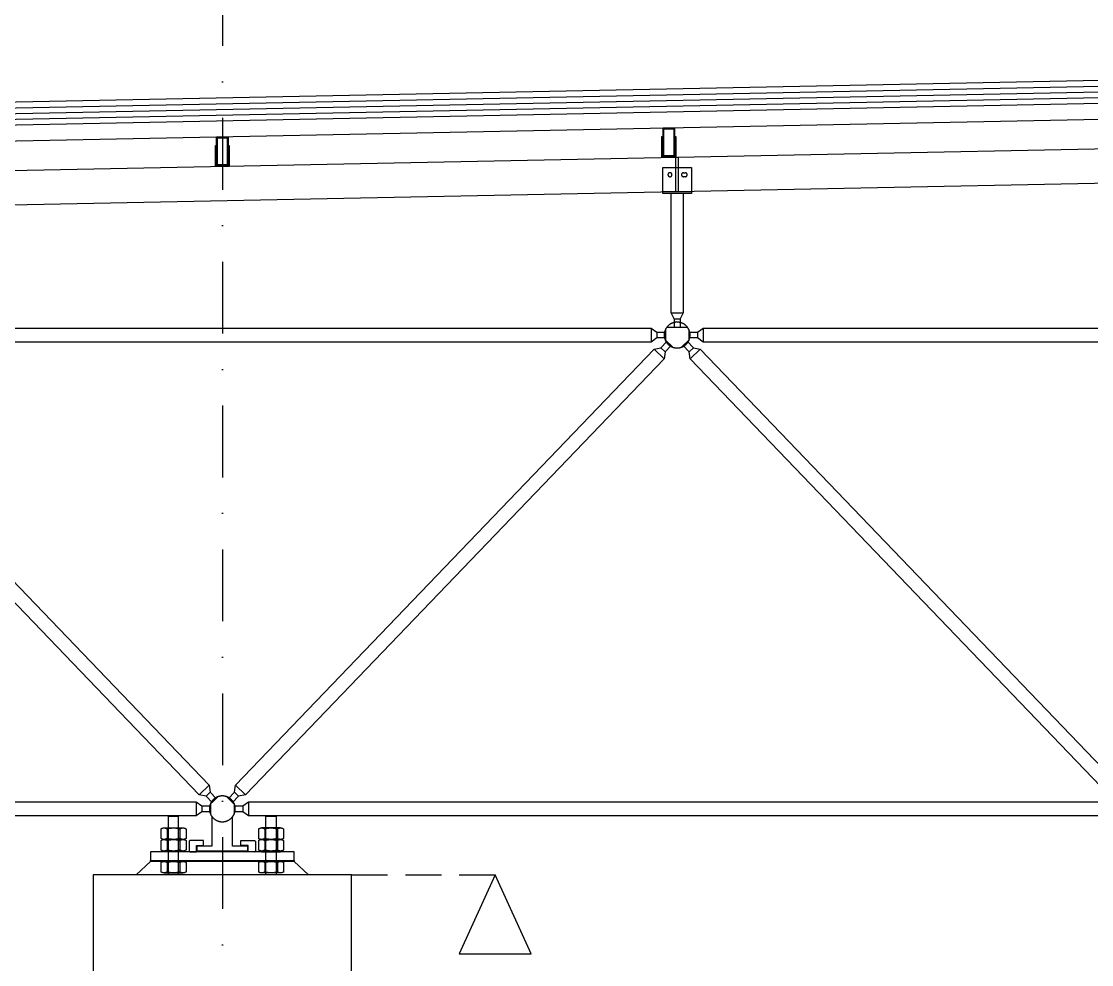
# Model space of a CAD drawing. Header units: centimetres. Extents: x 26569 to 160723, y -3143 to 14565.
# Drawn here: x 94432.1 to 94804.7, y -1037.8 to -709.3 of the extents above; entities that cross this region are included whole.
import ezdxf

# ---------------------------------------------------------------- set-up
doc = ezdxf.new("R2010")
doc.units = ezdxf.units.CM
doc.header["$LTSCALE"] = 100
for name, pattern in [('DASHDOT2', [0.5, 0.25, -0.125, 0, -0.125]), ('HIDDEN', [9.525, 6.35, -3.175]), ('HIDDEN2', [0.1875, 0.125, -0.0625])]:
    doc.linetypes.add(name, pattern=pattern)
for name, color, linetype in [('A-ANNO-DIMS', 187, 'Continuous'), ('A-ANNO-GRID', 155, 'DASHDOT2'), ('A-ELEV-01', 255, 'Continuous'), ('A-ELEV-02', 253, 'Continuous'), ('A-WALL-INSL', 249, 'Continuous'), ('A-WALL-SNWPNL', 200, 'Continuous'), ('S-STEL', 3, 'Continuous')]:
    doc.layers.add(name, color=color, linetype=linetype)
doc.linetypes.add('BATTING', pattern='A,0.00254,-2.54,[134,ltypeshp.shx,S=2.54,R=0,X=-2.54,Y=0],-5.08,[134,ltypeshp.shx,S=2.54,R=180,X=2.54,Y=0],-2.54', length=10.16254)

# ---------------------------------------------------------------- blocks, each defined once
blk = doc.blocks.new('A$Ce815a60b')
at = {"color": 0, "linetype": 'ByBlock', "lineweight": -2}
for points in [[(86, 123), (85.1, 124.3), (84.2, 125.6), (83.4, 126.9), (82.6, 128.3), (81.9, 129.7), (81.2, 131.1), (80.5, 132.5), (80, 134), (79.4, 135.4), (78.9, 136.9), (78.5, 138.4), (78.1, 140), (77.8, 141.5), (77.5, 143), (77.3, 144.6), (77.2, 146.2), (77.1, 147.7), (77, 149.3), (77, 150.9), (77.1, 152.4), (77.2, 154), (77.3, 155.6), (77.6, 157.1), (77.8, 158.6), (78.2, 160.2), (78.5, 161.7), (79, 163.2), (79.5, 164.7), (80, 166.2), (80.6, 167.6), (81.2, 169.1), (81.9, 170.5), (82.7, 171.9), (83.5, 173.2), (84.3, 174.5), (85.2, 175.8), (86.1, 177.1), (87.1, 178.4), (88.1, 179.6), (89.1, 180.7), (90.2, 181.8), (91.3, 182.9), (92.5, 184), (93.7, 185), (94.9, 186), (96.2, 186.9), (97.5, 187.8), (98.8, 188.6), (100.2, 189.4), (101.6, 190.1), (103, 190.8), (104.4, 191.4), (105.9, 192), (107.4, 192.6), (108.9, 193), (110.4, 193.5), (111.9, 193.8), (113.4, 194.2), (115, 194.4), (116.5, 194.7), (118.1, 194.8), (119.6, 194.9), (121.2, 195), (122.8, 195), (124.4, 194.9), (125.9, 194.8), (127.5, 194.7), (129, 194.4), (130.6, 194.2), (132.1, 193.8), (133.6, 193.5), (135.1, 193), (136.6, 192.6), (138.1, 192), (139.6, 191.4), (141, 190.8), (142.4, 190.1), (143.8, 189.4), (145.2, 188.6), (146.5, 187.8), (147.8, 186.9), (149.1, 186), (150.3, 185), (151.5, 184), (152.7, 182.9), (153.8, 181.8), (154.9, 180.7), (155.9, 179.6), (156.9, 178.4), (157.9, 177.1), (158.8, 175.8), (159.7, 174.5), (160.5, 173.2), (161.3, 171.9), (162.1, 170.5), (162.8, 169.1), (163.4, 167.6), (164, 166.2), (164.5, 164.7), (165, 163.2), (165.5, 161.7), (165.8, 160.2), (166.2, 158.6), (166.4, 157.1), (166.7, 155.6), (166.8, 154), (166.9, 152.4), (167, 150.9), (167, 149.3), (166.9, 147.7), (166.8, 146.2), (166.7, 144.6), (166.5, 143), (166.2, 141.5), (165.9, 140), (165.5, 138.4), (165.1, 136.9), (164.6, 135.4), (164, 134), (163.5, 132.5), (162.8, 131.1), (162.1, 129.7), (161.4, 128.3), (160.6, 126.9), (159.8, 125.6), (158.9, 124.3), (158, 123)], [(86, 20), (86, 123)], [(158, 123), (158, 20)], [(10, 0), (7, 3)], [(33, 4), (33, 20)], [(33, 20), (86, 20)], [(211, 4), (33, 4)], [(209, 2), (35, 2)], [(35, 0), (35, 2)], [(35, 0), (209, 0)], [(35.5, 2), (35.5, 4)], [(158, 20), (211, 20)], [(208.5, 2), (208.5, 4)], [(209, 0), (209, 2)], [(211, 20), (211, 4)], [(234, 0), (237, 3)]]:
    blk.add_lwpolyline(points, dxfattribs=at)
for points in [[(57, 40), (10, 40), (7, 37), (7, 3), (10, 0), (32, 0), (32, 22), (57, 22)], [(187, 40), (234, 40), (237, 37), (237, 3), (234, 0), (212, 0), (212, 22), (187, 22)]]:
    blk.add_lwpolyline(points, close=True, dxfattribs=at)
blk = doc.blocks.new('A$Ce0699bfc')
at = {"color": 0, "linetype": 'ByBlock', "lineweight": -2}
for points in [[(348, 1036.2), (312, 1036.2)], [(312, 1036.2), (312, 831.2)], [(312, 1036.2), (348, 1036.2)], [(348, 831.2), (348, 1036.2)], [(652, 831.2), (652, 1036.2)], [(652, 1036.2), (688, 1036.2)], [(688, 1036.2), (652, 1036.2)], [(688, 1036.2), (688, 831.2)]]:
    blk.add_lwpolyline(points, dxfattribs=at)
at = {"color": 0, "linetype": 'Continuous', "lineweight": -2}
for points in [[(308.1, 991.1), (307.7, 991.4), (307.2, 991.8), (306.7, 992.1), (306.2, 992.4), (305.6, 992.7), (305.1, 993), (304.6, 993.3), (304, 993.5), (303.5, 993.7), (302.9, 993.9), (302.3, 994.1), (301.8, 994.3), (301.2, 994.4), (300.6, 994.5), (300, 994.6), (299.4, 994.7), (298.8, 994.8), (298.2, 994.8), (297.6, 994.9), (297, 994.9), (296.4, 994.8), (295.8, 994.8), (295.2, 994.7), (294.6, 994.6), (294, 994.5), (293.4, 994.4), (292.9, 994.3), (292.3, 994.1), (291.7, 993.9), (291.2, 993.7), (290.6, 993.5), (290, 993.3), (289.5, 993), (289, 992.7), (288.5, 992.4), (287.9, 992.1), (287.4, 991.8), (287, 991.4), (286.5, 991.1)], [(286.5, 991.1), (286.5, 958.3)], [(297.3, 994.9), (363.3, 994.9)], [(352.3, 990.9), (350.3, 991.6), (348.2, 992.3), (346.2, 992.8), (344.1, 993.3), (342, 993.8), (339.8, 994.1), (337.7, 994.4), (335.6, 994.6), (333.4, 994.8), (331.3, 994.8), (329.1, 994.8), (327, 994.8), (324.9, 994.6), (322.7, 994.4), (320.6, 994.1), (318.5, 993.8), (316.4, 993.3), (314.3, 992.8), (312.2, 992.3), (310.2, 991.6), (308.1, 990.9)], [(308.1, 990.8), (308.1, 958.5)], [(374.4, 991), (373.9, 991.4), (373.4, 991.7), (372.9, 992.1), (372.4, 992.4), (371.8, 992.7), (371.3, 993), (370.7, 993.2), (370.2, 993.5), (369.6, 993.7), (369, 993.9), (368.5, 994.1), (367.9, 994.3), (367.3, 994.4), (366.7, 994.5), (366.1, 994.6), (365.5, 994.7), (364.9, 994.8), (364.3, 994.8), (363.6, 994.9), (363, 994.9), (362.4, 994.8), (361.8, 994.8), (361.2, 994.7), (360.6, 994.6), (360, 994.5), (359.4, 994.4), (358.8, 994.3), (358.2, 994.1), (357.6, 993.9), (357.1, 993.7), (356.5, 993.5), (355.9, 993.2), (355.4, 993), (354.8, 992.7), (354.3, 992.4), (353.8, 992.1), (353.3, 991.7), (352.8, 991.4), (352.3, 991)], [(352.3, 990.9), (352.3, 958.5)], [(374.4, 991), (374.4, 958.4)], [(647.7, 991), (647.2, 991.4), (646.7, 991.7), (646.2, 992.1), (645.7, 992.4), (645.2, 992.7), (644.6, 993), (644.1, 993.2), (643.5, 993.5), (642.9, 993.7), (642.4, 993.9), (641.8, 994.1), (641.2, 994.3), (640.6, 994.4), (640, 994.5), (639.4, 994.6), (638.8, 994.7), (638.2, 994.8), (637.6, 994.8), (637, 994.9), (636.4, 994.9), (635.7, 994.8), (635.1, 994.8), (634.5, 994.7), (633.9, 994.6), (633.3, 994.5), (632.7, 994.4), (632.1, 994.3), (631.5, 994.1), (631, 993.9), (630.4, 993.7), (629.8, 993.5), (629.3, 993.2), (628.7, 993), (628.2, 992.7), (627.6, 992.4), (627.1, 992.1), (626.6, 991.7), (626.1, 991.4), (625.6, 991)], [(625.6, 991), (625.6, 958.4)], [(702.7, 994.9), (636.7, 994.9)], [(691.9, 990.9), (689.8, 991.6), (687.8, 992.3), (685.7, 992.8), (683.6, 993.3), (681.5, 993.8), (679.4, 994.1), (677.3, 994.4), (675.1, 994.6), (673, 994.8), (670.9, 994.8), (668.7, 994.8), (666.6, 994.8), (664.4, 994.6), (662.3, 994.4), (660.2, 994.1), (658, 993.8), (655.9, 993.3), (653.8, 992.8), (651.8, 992.3), (649.7, 991.6), (647.7, 990.9)], [(647.7, 990.9), (647.7, 958.5)], [(713.5, 991.1), (713, 991.4), (712.6, 991.8), (712.1, 992.1), (711.5, 992.4), (711, 992.7), (710.5, 993), (710, 993.3), (709.4, 993.5), (708.8, 993.7), (708.3, 993.9), (707.7, 994.1), (707.1, 994.3), (706.6, 994.4), (706, 994.5), (705.4, 994.6), (704.8, 994.7), (704.2, 994.8), (703.6, 994.8), (703, 994.9), (702.4, 994.9), (701.8, 994.8), (701.2, 994.8), (700.6, 994.7), (700, 994.6), (699.4, 994.5), (698.8, 994.4), (698.2, 994.3), (697.7, 994.1), (697.1, 993.9), (696.5, 993.7), (696, 993.5), (695.4, 993.3), (694.9, 993), (694.4, 992.7), (693.8, 992.4), (693.3, 992.1), (692.8, 991.8), (692.3, 991.4), (691.9, 991.1)], [(691.9, 990.8), (691.9, 958.5)], [(713.5, 991.1), (713.5, 958.3)], [(286.5, 958.3), (287, 958), (287.4, 957.6), (287.9, 957.3), (288.5, 957), (289, 956.7), (289.5, 956.4), (290, 956.1), (290.6, 955.9), (291.2, 955.7), (291.7, 955.5), (292.3, 955.3), (292.9, 955.1), (293.4, 955), (294, 954.8), (294.6, 954.7), (295.2, 954.7), (295.8, 954.6), (296.4, 954.6), (297, 954.5), (297.6, 954.5), (298.2, 954.6), (298.8, 954.6), (299.4, 954.7), (300, 954.7), (300.6, 954.8), (301.2, 955), (301.8, 955.1), (302.3, 955.3), (302.9, 955.5), (303.5, 955.7), (304, 955.9), (304.6, 956.1), (305.1, 956.4), (305.6, 956.7), (306.2, 957), (306.7, 957.3), (307.2, 957.6), (307.7, 958), (308.1, 958.3)], [(308.1, 950.8), (307.7, 951.1), (307.2, 951.5), (306.7, 951.8), (306.2, 952.1), (305.6, 952.4), (305.1, 952.7), (304.6, 952.9), (304, 953.2), (303.5, 953.4), (302.9, 953.6), (302.3, 953.8), (301.8, 954), (301.2, 954.1), (300.6, 954.2), (300, 954.3), (299.4, 954.4), (298.8, 954.5), (298.2, 954.5), (297.6, 954.5), (297, 954.5), (296.4, 954.5), (295.8, 954.5), (295.2, 954.4), (294.6, 954.3), (294, 954.2), (293.4, 954.1), (292.9, 954), (292.3, 953.8), (291.7, 953.6), (291.2, 953.4), (290.6, 953.2), (290, 952.9), (289.5, 952.7), (289, 952.4), (288.5, 952.1), (287.9, 951.8), (287.4, 951.5), (287, 951.1), (286.5, 950.8)], [(286.5, 950.7), (286.5, 918)], [(297.3, 954.5), (363.3, 954.5)], [(297.3, 954.5), (352.3, 954.5)], [(308.1, 958.5), (310.2, 957.8), (312.2, 957.1), (314.3, 956.6), (316.4, 956.1), (318.5, 955.6), (320.6, 955.3), (322.7, 955), (324.9, 954.8), (327, 954.6), (329.1, 954.5), (331.3, 954.5), (333.4, 954.6), (335.6, 954.8), (337.7, 955), (339.8, 955.3), (342, 955.6), (344.1, 956.1), (346.2, 956.6), (348.2, 957.1), (350.3, 957.8), (352.3, 958.5)], [(352.3, 950.6), (350.3, 951.3), (348.2, 951.9), (346.2, 952.5), (344.1, 953), (342, 953.4), (339.8, 953.8), (337.7, 954.1), (335.6, 954.3), (333.4, 954.5), (331.3, 954.5), (329.1, 954.5), (327, 954.5), (324.9, 954.3), (322.7, 954.1), (320.6, 953.8), (318.5, 953.4), (316.4, 953), (314.3, 952.5), (312.2, 951.9), (310.2, 951.3), (308.1, 950.6)], [(308.1, 950.4), (308.1, 918.2)], [(352.3, 958.4), (352.8, 958), (353.3, 957.7), (353.8, 957.3), (354.3, 957), (354.8, 956.7), (355.4, 956.4), (355.9, 956.1), (356.5, 955.9), (357.1, 955.7), (357.6, 955.5), (358.2, 955.3), (358.8, 955.1), (359.4, 955), (360, 954.9), (360.6, 954.7), (361.2, 954.7), (361.8, 954.6), (362.4, 954.6), (363, 954.5), (363.6, 954.5), (364.3, 954.6), (364.9, 954.6), (365.5, 954.7), (366.1, 954.7), (366.7, 954.9), (367.3, 955), (367.9, 955.1), (368.5, 955.3), (369, 955.5), (369.6, 955.7), (370.2, 955.9), (370.7, 956.1), (371.3, 956.4), (371.8, 956.7), (372.4, 957), (372.9, 957.3), (373.4, 957.7), (373.9, 958), (374.4, 958.4)], [(374.4, 950.7), (373.9, 951.1), (373.4, 951.4), (372.9, 951.8), (372.4, 952.1), (371.8, 952.4), (371.3, 952.7), (370.7, 952.9), (370.2, 953.2), (369.6, 953.4), (369, 953.6), (368.5, 953.8), (367.9, 953.9), (367.3, 954.1), (366.7, 954.2), (366.1, 954.3), (365.5, 954.4), (364.9, 954.5), (364.3, 954.5), (363.6, 954.5), (363, 954.5), (362.4, 954.5), (361.8, 954.5), (361.2, 954.4), (360.6, 954.3), (360, 954.2), (359.4, 954.1), (358.8, 953.9), (358.2, 953.8), (357.6, 953.6), (357.1, 953.4), (356.5, 953.2), (355.9, 952.9), (355.4, 952.7), (354.8, 952.4), (354.3, 952.1), (353.8, 951.8), (353.3, 951.4), (352.8, 951.1), (352.3, 950.7)], [(352.3, 954.5), (363.3, 954.5)], [(352.3, 950.6), (352.3, 918.2)], [(374.4, 950.7), (374.4, 918.1)], [(625.6, 958.4), (626.1, 958), (626.6, 957.7), (627.1, 957.3), (627.6, 957), (628.2, 956.7), (628.7, 956.4), (629.3, 956.1), (629.8, 955.9), (630.4, 955.7), (631, 955.5), (631.5, 955.3), (632.1, 955.1), (632.7, 955), (633.3, 954.9), (633.9, 954.7), (634.5, 954.7), (635.1, 954.6), (635.7, 954.6), (636.4, 954.5), (637, 954.5), (637.6, 954.6), (638.2, 954.6), (638.8, 954.7), (639.4, 954.7), (640, 954.9), (640.6, 955), (641.2, 955.1), (641.8, 955.3), (642.4, 955.5), (642.9, 955.7), (643.5, 955.9), (644.1, 956.1), (644.6, 956.4), (645.2, 956.7), (645.7, 957), (646.2, 957.3), (646.7, 957.7), (647.2, 958), (647.7, 958.4)], [(647.7, 950.7), (647.2, 951.1), (646.7, 951.4), (646.2, 951.8), (645.7, 952.1), (645.2, 952.4), (644.6, 952.7), (644.1, 952.9), (643.5, 953.2), (642.9, 953.4), (642.4, 953.6), (641.8, 953.8), (641.2, 953.9), (640.6, 954.1), (640, 954.2), (639.4, 954.3), (638.8, 954.4), (638.2, 954.5), (637.6, 954.5), (637, 954.5), (636.4, 954.5), (635.7, 954.5), (635.1, 954.5), (634.5, 954.4), (633.9, 954.3), (633.3, 954.2), (632.7, 954.1), (632.1, 953.9), (631.5, 953.8), (631, 953.6), (630.4, 953.4), (629.8, 953.2), (629.3, 952.9), (628.7, 952.7), (628.2, 952.4), (627.6, 952.1), (627.1, 951.8), (626.6, 951.4), (626.1, 951.1), (625.6, 950.7)], [(625.6, 950.7), (625.6, 918.1)], [(702.7, 954.5), (636.7, 954.5)], [(647.7, 954.5), (636.7, 954.5)], [(647.7, 958.5), (649.7, 957.8), (651.8, 957.1), (653.8, 956.6), (655.9, 956.1), (658, 955.6), (660.2, 955.3), (662.3, 955), (664.4, 954.8), (666.6, 954.6), (668.7, 954.5), (670.9, 954.5), (673, 954.6), (675.1, 954.8), (677.3, 955), (679.4, 955.3), (681.5, 955.6), (683.6, 956.1), (685.7, 956.6), (687.8, 957.1), (689.8, 957.8), (691.9, 958.5)], [(691.9, 950.6), (689.8, 951.3), (687.8, 951.9), (685.7, 952.5), (683.6, 953), (681.5, 953.4), (679.4, 953.8), (677.3, 954.1), (675.1, 954.3), (673, 954.5), (670.9, 954.5), (668.7, 954.5), (666.6, 954.5), (664.4, 954.3), (662.3, 954.1), (660.2, 953.8), (658, 953.4), (655.9, 953), (653.8, 952.5), (651.8, 951.9), (649.7, 951.3), (647.7, 950.6)], [(702.7, 954.5), (647.7, 954.5)], [(647.7, 950.6), (647.7, 918.2)], [(691.9, 958.3), (692.3, 958), (692.8, 957.6), (693.3, 957.3), (693.8, 957), (694.4, 956.7), (694.9, 956.4), (695.4, 956.1), (696, 955.9), (696.5, 955.7), (697.1, 955.5), (697.7, 955.3), (698.2, 955.1), (698.8, 955), (699.4, 954.8), (700, 954.7), (700.6, 954.7), (701.2, 954.6), (701.8, 954.6), (702.4, 954.5), (703, 954.5), (703.6, 954.6), (704.2, 954.6), (704.8, 954.7), (705.4, 954.7), (706, 954.8), (706.6, 955), (707.1, 955.1), (707.7, 955.3), (708.3, 955.5), (708.8, 955.7), (709.4, 955.9), (710, 956.1), (710.5, 956.4), (711, 956.7), (711.5, 957), (712.1, 957.3), (712.6, 957.6), (713, 958), (713.5, 958.3)], [(713.5, 950.8), (713, 951.1), (712.6, 951.5), (712.1, 951.8), (711.5, 952.1), (711, 952.4), (710.5, 952.7), (710, 952.9), (709.4, 953.2), (708.8, 953.4), (708.3, 953.6), (707.7, 953.8), (707.1, 954), (706.6, 954.1), (706, 954.2), (705.4, 954.3), (704.8, 954.4), (704.2, 954.5), (703.6, 954.5), (703, 954.5), (702.4, 954.5), (701.8, 954.5), (701.2, 954.5), (700.6, 954.4), (700, 954.3), (699.4, 954.2), (698.8, 954.1), (698.2, 954), (697.7, 953.8), (697.1, 953.6), (696.5, 953.4), (696, 953.2), (695.4, 952.9), (694.9, 952.7), (694.4, 952.4), (693.8, 952.1), (693.3, 951.8), (692.8, 951.5), (692.3, 951.1), (691.9, 950.8)], [(691.9, 950.4), (691.9, 918.2)], [(713.5, 950.7), (713.5, 918)], [(286.5, 918), (287, 917.6), (287.4, 917.3), (287.9, 917), (288.5, 916.6), (289, 916.3), (289.5, 916.1), (290, 915.8), (290.6, 915.6), (291.2, 915.3), (291.7, 915.1), (292.3, 915), (292.9, 914.8), (293.4, 914.6), (294, 914.5), (294.6, 914.4), (295.2, 914.3), (295.8, 914.3), (296.4, 914.2), (297, 914.2), (297.6, 914.2), (298.2, 914.2), (298.8, 914.3), (299.4, 914.3), (300, 914.4), (300.6, 914.5), (301.2, 914.6), (301.8, 914.8), (302.3, 915), (302.9, 915.1), (303.5, 915.3), (304, 915.6), (304.6, 915.8), (305.1, 916.1), (305.6, 916.3), (306.2, 916.6), (306.7, 917), (307.2, 917.3), (307.7, 917.6), (308.1, 918)], [(297.3, 914.2), (352.3, 914.2)], [(308.1, 918.2), (310.2, 917.5), (312.2, 916.8), (314.3, 916.2), (316.4, 915.7), (318.5, 915.3), (320.6, 914.9), (322.7, 914.7), (324.9, 914.4), (327, 914.3), (329.1, 914.2), (331.3, 914.2), (333.4, 914.3), (335.6, 914.4), (337.7, 914.7), (339.8, 914.9), (342, 915.3), (344.1, 915.7), (346.2, 916.2), (348.2, 916.8), (350.3, 917.5), (352.3, 918.2)], [(352.3, 918.1), (352.8, 917.7), (353.3, 917.3), (353.8, 917), (354.3, 916.7), (354.8, 916.4), (355.4, 916.1), (355.9, 915.8), (356.5, 915.6), (357.1, 915.4), (357.6, 915.2), (358.2, 915), (358.8, 914.8), (359.4, 914.7), (360, 914.5), (360.6, 914.4), (361.2, 914.3), (361.8, 914.3), (362.4, 914.2), (363, 914.2), (363.6, 914.2), (364.3, 914.2), (364.9, 914.3), (365.5, 914.3), (366.1, 914.4), (366.7, 914.5), (367.3, 914.7), (367.9, 914.8), (368.5, 915), (369, 915.2), (369.6, 915.4), (370.2, 915.6), (370.7, 915.8), (371.3, 916.1), (371.8, 916.4), (372.4, 916.7), (372.9, 917), (373.4, 917.3), (373.9, 917.7), (374.4, 918.1)], [(352.3, 914.2), (363.3, 914.2)], [(625.6, 918.1), (626.1, 917.7), (626.6, 917.3), (627.1, 917), (627.6, 916.7), (628.2, 916.4), (628.7, 916.1), (629.3, 915.8), (629.8, 915.6), (630.4, 915.4), (631, 915.2), (631.5, 915), (632.1, 914.8), (632.7, 914.7), (633.3, 914.5), (633.9, 914.4), (634.5, 914.3), (635.1, 914.3), (635.7, 914.2), (636.4, 914.2), (637, 914.2), (637.6, 914.2), (638.2, 914.3), (638.8, 914.3), (639.4, 914.4), (640, 914.5), (640.6, 914.7), (641.2, 914.8), (641.8, 915), (642.4, 915.2), (642.9, 915.4), (643.5, 915.6), (644.1, 915.8), (644.6, 916.1), (645.2, 916.4), (645.7, 916.7), (646.2, 917), (646.7, 917.3), (647.2, 917.7), (647.7, 918.1)], [(647.7, 914.2), (636.7, 914.2)], [(647.7, 918.2), (649.7, 917.5), (651.8, 916.8), (653.8, 916.2), (655.9, 915.7), (658, 915.3), (660.2, 914.9), (662.3, 914.7), (664.4, 914.4), (666.6, 914.3), (668.7, 914.2), (670.9, 914.2), (673, 914.3), (675.1, 914.4), (677.3, 914.7), (679.4, 914.9), (681.5, 915.3), (683.6, 915.7), (685.7, 916.2), (687.8, 916.8), (689.8, 917.5), (691.9, 918.2)], [(702.7, 914.2), (647.7, 914.2)], [(691.9, 918), (692.3, 917.6), (692.8, 917.3), (693.3, 917), (693.8, 916.6), (694.4, 916.3), (694.9, 916.1), (695.4, 915.8), (696, 915.6), (696.5, 915.3), (697.1, 915.1), (697.7, 915), (698.2, 914.8), (698.8, 914.6), (699.4, 914.5), (700, 914.4), (700.6, 914.3), (701.2, 914.3), (701.8, 914.2), (702.4, 914.2), (703, 914.2), (703.6, 914.2), (704.2, 914.3), (704.8, 914.3), (705.4, 914.4), (706, 914.5), (706.6, 914.6), (707.1, 914.8), (707.7, 915), (708.3, 915.1), (708.8, 915.3), (709.4, 915.6), (710, 915.8), (710.5, 916.1), (711, 916.3), (711.5, 916.6), (712.1, 917), (712.6, 917.3), (713, 917.6), (713.5, 918)], [(250, 878.2), (200, 831.2), (400, 831.2)], [(308.1, 874.4), (307.7, 874.8), (307.2, 875.1), (306.7, 875.5), (306.2, 875.8), (305.6, 876.1), (305.1, 876.4), (304.6, 876.6), (304, 876.9), (303.5, 877.1), (302.9, 877.3), (302.3, 877.5), (301.8, 877.6), (301.2, 877.8), (300.6, 877.9), (300, 878), (299.4, 878.1), (298.8, 878.1), (298.2, 878.2), (297.6, 878.2), (297, 878.2), (296.4, 878.2), (295.8, 878.1), (295.2, 878.1), (294.6, 878), (294, 877.9), (293.4, 877.8), (292.9, 877.6), (292.3, 877.5), (291.7, 877.3), (291.2, 877.1), (290.6, 876.9), (290, 876.6), (289.5, 876.4), (289, 876.1), (288.5, 875.8), (287.9, 875.5), (287.4, 875.1), (287, 874.8), (286.5, 874.4)], [(286.5, 874.4), (286.5, 841.7)], [(297.3, 878.2), (363.3, 878.2)], [(352.3, 874.3), (350.3, 875), (348.2, 875.6), (346.2, 876.2), (344.1, 876.7), (342, 877.1), (339.8, 877.5), (337.7, 877.8), (335.6, 878), (333.4, 878.1), (331.3, 878.2), (329.1, 878.2), (327, 878.1), (324.9, 878), (322.7, 877.8), (320.6, 877.5), (318.5, 877.1), (316.4, 876.7), (314.3, 876.2), (312.2, 875.6), (310.2, 875), (308.1, 874.3)], [(308.1, 874.1), (308.1, 841.8)], [(374.4, 874.4), (373.9, 874.7), (373.4, 875.1), (372.9, 875.4), (372.4, 875.8), (371.8, 876.1), (371.3, 876.3), (370.7, 876.6), (370.2, 876.8), (369.6, 877.1), (369, 877.3), (368.5, 877.5), (367.9, 877.6), (367.3, 877.8), (366.7, 877.9), (366.1, 878), (365.5, 878.1), (364.9, 878.1), (364.3, 878.2), (363.6, 878.2), (363, 878.2), (362.4, 878.2), (361.8, 878.1), (361.2, 878.1), (360.6, 878), (360, 877.9), (359.4, 877.8), (358.8, 877.6), (358.2, 877.5), (357.6, 877.3), (357.1, 877.1), (356.5, 876.8), (355.9, 876.6), (355.4, 876.3), (354.8, 876.1), (354.3, 875.8), (353.8, 875.4), (353.3, 875.1), (352.8, 874.7), (352.3, 874.4)], [(352.3, 874.3), (352.3, 841.8)], [(374.4, 874.4), (374.4, 841.7)], [(600, 831.2), (800, 831.2), (750, 878.2)], [(647.7, 874.4), (647.2, 874.7), (646.7, 875.1), (646.2, 875.4), (645.7, 875.8), (645.2, 876.1), (644.6, 876.3), (644.1, 876.6), (643.5, 876.8), (642.9, 877.1), (642.4, 877.3), (641.8, 877.5), (641.2, 877.6), (640.6, 877.8), (640, 877.9), (639.4, 878), (638.8, 878.1), (638.2, 878.1), (637.6, 878.2), (637, 878.2), (636.4, 878.2), (635.7, 878.2), (635.1, 878.1), (634.5, 878.1), (633.9, 878), (633.3, 877.9), (632.7, 877.8), (632.1, 877.6), (631.5, 877.5), (631, 877.3), (630.4, 877.1), (629.8, 876.8), (629.3, 876.6), (628.7, 876.3), (628.2, 876.1), (627.6, 875.8), (627.1, 875.4), (626.6, 875.1), (626.1, 874.7), (625.6, 874.4)], [(625.6, 874.4), (625.6, 841.7)], [(702.7, 878.2), (636.7, 878.2)], [(691.9, 874.3), (689.8, 875), (687.8, 875.6), (685.7, 876.2), (683.6, 876.7), (681.5, 877.1), (679.4, 877.5), (677.3, 877.8), (675.1, 878), (673, 878.1), (670.9, 878.2), (668.7, 878.2), (666.6, 878.1), (664.4, 878), (662.3, 877.8), (660.2, 877.5), (658, 877.1), (655.9, 876.7), (653.8, 876.2), (651.8, 875.6), (649.7, 875), (647.7, 874.3)], [(647.7, 874.3), (647.7, 841.8)], [(713.5, 874.4), (713, 874.8), (712.6, 875.1), (712.1, 875.5), (711.5, 875.8), (711, 876.1), (710.5, 876.4), (710, 876.6), (709.4, 876.9), (708.8, 877.1), (708.3, 877.3), (707.7, 877.5), (707.1, 877.6), (706.6, 877.8), (706, 877.9), (705.4, 878), (704.8, 878.1), (704.2, 878.1), (703.6, 878.2), (703, 878.2), (702.4, 878.2), (701.8, 878.2), (701.2, 878.1), (700.6, 878.1), (700, 878), (699.4, 877.9), (698.8, 877.8), (698.2, 877.6), (697.7, 877.5), (697.1, 877.3), (696.5, 877.1), (696, 876.9), (695.4, 876.6), (694.9, 876.4), (694.4, 876.1), (693.8, 875.8), (693.3, 875.5), (692.8, 875.1), (692.3, 874.8), (691.9, 874.4)], [(691.9, 874.1), (691.9, 841.8)], [(713.5, 874.4), (713.5, 841.7)], [(286.5, 841.7), (287, 841.3), (287.4, 841), (287.9, 840.6), (288.5, 840.3), (289, 840), (289.5, 839.7), (290, 839.5), (290.6, 839.2), (291.2, 839), (291.7, 838.8), (292.3, 838.6), (292.9, 838.5), (293.4, 838.3), (294, 838.2), (294.6, 838.1), (295.2, 838), (295.8, 838), (296.4, 837.9), (297, 837.9), (297.6, 837.9), (298.2, 837.9), (298.8, 838), (299.4, 838), (300, 838.1), (300.6, 838.2), (301.2, 838.3), (301.8, 838.5), (302.3, 838.6), (302.9, 838.8), (303.5, 839), (304, 839.2), (304.6, 839.5), (305.1, 839.7), (305.6, 840), (306.2, 840.3), (306.7, 840.6), (307.2, 841), (307.7, 841.3), (308.1, 841.7)], [(297.3, 837.9), (352.3, 837.9)], [(308.1, 841.8), (310.2, 841.1), (312.2, 840.5), (314.3, 839.9), (316.4, 839.4), (318.5, 839), (320.6, 838.6), (322.7, 838.3), (324.9, 838.1), (327, 838), (329.1, 837.9), (331.3, 837.9), (333.4, 838), (335.6, 838.1), (337.7, 838.3), (339.8, 838.6), (342, 839), (344.1, 839.4), (346.2, 839.9), (348.2, 840.5), (350.3, 841.1), (352.3, 841.8)], [(352.3, 841.7), (352.8, 841.4), (353.3, 841), (353.8, 840.7), (354.3, 840.4), (354.8, 840.1), (355.4, 839.8), (355.9, 839.5), (356.5, 839.3), (357.1, 839), (357.6, 838.8), (358.2, 838.6), (358.8, 838.5), (359.4, 838.3), (360, 838.2), (360.6, 838.1), (361.2, 838), (361.8, 838), (362.4, 837.9), (363, 837.9), (363.6, 837.9), (364.3, 837.9), (364.9, 838), (365.5, 838), (366.1, 838.1), (366.7, 838.2), (367.3, 838.3), (367.9, 838.5), (368.5, 838.6), (369, 838.8), (369.6, 839), (370.2, 839.3), (370.7, 839.5), (371.3, 839.8), (371.8, 840.1), (372.4, 840.4), (372.9, 840.7), (373.4, 841), (373.9, 841.4), (374.4, 841.7)], [(352.3, 837.9), (363.3, 837.9)], [(625.6, 841.7), (626.1, 841.4), (626.6, 841), (627.1, 840.7), (627.6, 840.4), (628.2, 840.1), (628.7, 839.8), (629.3, 839.5), (629.8, 839.3), (630.4, 839), (631, 838.8), (631.5, 838.6), (632.1, 838.5), (632.7, 838.3), (633.3, 838.2), (633.9, 838.1), (634.5, 838), (635.1, 838), (635.7, 837.9), (636.4, 837.9), (637, 837.9), (637.6, 837.9), (638.2, 838), (638.8, 838), (639.4, 838.1), (640, 838.2), (640.6, 838.3), (641.2, 838.5), (641.8, 838.6), (642.4, 838.8), (642.9, 839), (643.5, 839.3), (644.1, 839.5), (644.6, 839.8), (645.2, 840.1), (645.7, 840.4), (646.2, 840.7), (646.7, 841), (647.2, 841.4), (647.7, 841.7)], [(647.7, 837.9), (636.7, 837.9)], [(647.7, 841.8), (649.7, 841.1), (651.8, 840.5), (653.8, 839.9), (655.9, 839.4), (658, 839), (660.2, 838.6), (662.3, 838.3), (664.4, 838.1), (666.6, 838), (668.7, 837.9), (670.9, 837.9), (673, 838), (675.1, 838.1), (677.3, 838.3), (679.4, 838.6), (681.5, 839), (683.6, 839.4), (685.7, 839.9), (687.8, 840.5), (689.8, 841.1), (691.9, 841.8)], [(702.7, 837.9), (647.7, 837.9)], [(691.9, 841.7), (692.3, 841.3), (692.8, 841), (693.3, 840.6), (693.8, 840.3), (694.4, 840), (694.9, 839.7), (695.4, 839.5), (696, 839.2), (696.5, 839), (697.1, 838.8), (697.7, 838.6), (698.2, 838.5), (698.8, 838.3), (699.4, 838.2), (700, 838.1), (700.6, 838), (701.2, 838), (701.8, 837.9), (702.4, 837.9), (703, 837.9), (703.6, 837.9), (704.2, 838), (704.8, 838), (705.4, 838.1), (706, 838.2), (706.6, 838.3), (707.1, 838.5), (707.7, 838.6), (708.3, 838.8), (708.8, 839), (709.4, 839.2), (710, 839.5), (710.5, 839.7), (711, 840), (711.5, 840.3), (712.1, 840.6), (712.6, 841), (713, 841.3), (713.5, 841.7)]]:
    blk.add_lwpolyline(points, dxfattribs=at)
for points in [[(250, 911.2), (750, 911.2), (750, 881.2), (250, 881.2)], [(297.3, 914.2), (363.3, 914.2), (363.3, 911.2), (297.3, 911.2)], [(702.7, 914.2), (636.7, 914.2), (636.7, 911.2), (702.7, 911.2)], [(250, 878.2), (750, 878.2), (750, 881.2), (250, 881.2)]]:
    blk.add_lwpolyline(points, close=True, dxfattribs=at)
blk.add_blockref('A$Ce815a60b', (378, 911.2))

msp = doc.modelspace()

# ---------------------------------------------------------------- linework, layer by layer
at = {"layer": 'A-ANNO-DIMS', "linetype": 'HIDDEN2'}
msp.add_line((94547.08, -1006.52), (94597.08, -1006.52), dxfattribs=at)
at = {"layer": 'A-ANNO-DIMS', "elevation": 0}
msp.add_lwpolyline([(94597.08, -1006.52), (94584.58, -1034.02), (94609.58, -1034.02)], close=True, dxfattribs=at)
at = {"layer": 'A-ANNO-GRID'}
msp.add_line((94502.1, -91.6), (94502.1, -1660.07), dxfattribs=at)
at = {"layer": 'A-ELEV-01'}
for points in [[(95452.08, -730.52), (92677.08, -786.02)], [(95293.24, -744), (92756.4, -794.74)], [(95293.24, -756), (92756.4, -806.74)], [(94659.91, -760.16), (94659.91, -756.66)], [(94660.91, -760.16), (94660.91, -756.66)], [(94547.08, -1606.52), (94547.08, -1006.52), (94457.08, -1006.52), (94457.08, -1606.52)]]:
    msp.add_lwpolyline(points, dxfattribs=at)
at = {"layer": 'A-ELEV-01', "linetype": 'HIDDEN', "ltscale": 0.05}
for points in [[(94659.91, -768.67), (94659.91, -760.16)], [(94660.91, -768.64), (94660.91, -760.16)]]:
    msp.add_lwpolyline(points, dxfattribs=at)
at = {"layer": 'A-ELEV-02'}
for points in [[(94499.98, -759.52), (94504.18, -759.52), (94504.18, -752.52), (94504.48, -752.52), (94504.48, -759.82), (94499.68, -759.82), (94499.68, -752.52), (94499.98, -752.52)], [(94655.41, -756.36), (94659.61, -756.36), (94659.61, -749.36), (94659.91, -749.36), (94659.91, -756.66), (94655.11, -756.66), (94655.11, -749.36), (94655.41, -749.36)], [(94655.41, -760.16), (94665.41, -760.16), (94665.41, -769.16), (94655.41, -769.16)], [(94658.61, -762.66), (94658.61, -762.64), (94658.61, -762.63), (94658.61, -762.61), (94658.61, -762.6), (94658.6, -762.58), (94658.6, -762.56), (94658.6, -762.55), (94658.6, -762.53), (94658.59, -762.52), (94658.59, -762.5), (94658.59, -762.48), (94658.58, -762.47), (94658.58, -762.45), (94658.57, -762.43), (94658.57, -762.42), (94658.56, -762.4), (94658.55, -762.39), (94658.55, -762.37), (94658.54, -762.35), (94658.53, -762.34), (94658.52, -762.32), (94658.51, -762.31), (94658.5, -762.29), (94658.49, -762.28), (94658.48, -762.26), (94658.47, -762.25), (94658.46, -762.23), (94658.45, -762.22), (94658.44, -762.2), (94658.43, -762.19), (94658.42, -762.18), (94658.4, -762.16), (94658.39, -762.15), (94658.38, -762.14), (94658.36, -762.13), (94658.35, -762.12), (94658.34, -762.1), (94658.32, -762.09), (94658.31, -762.08), (94658.29, -762.07), (94658.28, -762.06), (94658.26, -762.05), (94658.25, -762.05), (94658.23, -762.04), (94658.21, -762.03), (94658.2, -762.02), (94658.18, -762.02), (94658.17, -762.01), (94658.15, -762), (94658.13, -762), (94658.12, -761.99), (94658.1, -761.99), (94658.09, -761.98), (94658.07, -761.98), (94658.05, -761.97), (94658.04, -761.97), (94658.02, -761.97), (94658, -761.97), (94657.99, -761.96), (94657.97, -761.96), (94657.96, -761.96), (94657.94, -761.96), (94657.92, -761.96), (94657.91, -761.96), (94657.89, -761.96), (94657.88, -761.96), (94657.86, -761.96), (94657.85, -761.96), (94657.83, -761.96), (94657.81, -761.97), (94657.8, -761.97), (94657.78, -761.97), (94657.77, -761.97), (94657.75, -761.98), (94657.73, -761.98), (94657.72, -761.99), (94657.7, -761.99), (94657.68, -762), (94657.67, -762), (94657.65, -762.01), (94657.64, -762.02), (94657.62, -762.02), (94657.6, -762.03), (94657.59, -762.04), (94657.57, -762.05), (94657.56, -762.05), (94657.54, -762.06), (94657.53, -762.07), (94657.51, -762.08), (94657.5, -762.09), (94657.48, -762.1), (94657.47, -762.12), (94657.45, -762.13), (94657.44, -762.14), (94657.43, -762.15), (94657.41, -762.16), (94657.4, -762.18), (94657.39, -762.19), (94657.38, -762.2), (94657.37, -762.22), (94657.35, -762.23), (94657.34, -762.25), (94657.33, -762.26), (94657.32, -762.28), (94657.31, -762.29), (94657.3, -762.31), (94657.3, -762.32), (94657.29, -762.34), (94657.28, -762.35), (94657.27, -762.37), (94657.26, -762.39), (94657.26, -762.4), (94657.25, -762.42), (94657.25, -762.43), (94657.24, -762.45), (94657.24, -762.47), (94657.23, -762.48), (94657.23, -762.5), (94657.22, -762.52), (94657.22, -762.53), (94657.22, -762.55), (94657.22, -762.56), (94657.21, -762.58), (94657.21, -762.6), (94657.21, -762.61), (94657.21, -762.63), (94657.21, -762.64), (94657.21, -762.66), (94657.21, -762.67), (94657.21, -762.69), (94657.21, -762.71), (94657.21, -762.72), (94657.21, -762.74), (94657.22, -762.75), (94657.22, -762.77), (94657.22, -762.79), (94657.22, -762.8), (94657.23, -762.82), (94657.23, -762.84), (94657.24, -762.85), (94657.24, -762.87), (94657.25, -762.88), (94657.25, -762.9), (94657.26, -762.92), (94657.26, -762.93), (94657.27, -762.95), (94657.28, -762.97), (94657.29, -762.98), (94657.3, -763), (94657.3, -763.01), (94657.31, -763.03), (94657.32, -763.04), (94657.33, -763.06), (94657.34, -763.07), (94657.35, -763.09), (94657.37, -763.1), (94657.38, -763.11), (94657.39, -763.13), (94657.4, -763.14), (94657.41, -763.15), (94657.43, -763.17), (94657.44, -763.18), (94657.45, -763.19), (94657.47, -763.2), (94657.48, -763.21), (94657.5, -763.22), (94657.51, -763.24), (94657.53, -763.25), (94657.54, -763.25), (94657.56, -763.26), (94657.57, -763.27), (94657.59, -763.28), (94657.6, -763.29), (94657.62, -763.3), (94657.64, -763.3), (94657.65, -763.31), (94657.67, -763.32), (94657.68, -763.32), (94657.7, -763.33), (94657.72, -763.33), (94657.73, -763.34), (94657.75, -763.34), (94657.77, -763.34), (94657.78, -763.35), (94657.8, -763.35), (94657.81, -763.35), (94657.83, -763.35), (94657.85, -763.36), (94657.86, -763.36), (94657.88, -763.36), (94657.89, -763.36), (94657.91, -763.36), (94657.92, -763.36), (94657.94, -763.36), (94657.96, -763.36), (94657.97, -763.36), (94657.99, -763.35), (94658, -763.35), (94658.02, -763.35), (94658.04, -763.35), (94658.05, -763.34), (94658.07, -763.34), (94658.09, -763.34), (94658.1, -763.33), (94658.12, -763.33), (94658.13, -763.32), (94658.15, -763.32), (94658.17, -763.31), (94658.18, -763.3), (94658.2, -763.3), (94658.21, -763.29), (94658.23, -763.28), (94658.25, -763.27), (94658.26, -763.26), (94658.28, -763.25), (94658.29, -763.25), (94658.31, -763.24), (94658.32, -763.22), (94658.34, -763.21), (94658.35, -763.2), (94658.36, -763.19), (94658.38, -763.18), (94658.39, -763.17), (94658.4, -763.15), (94658.42, -763.14), (94658.43, -763.13), (94658.44, -763.11), (94658.45, -763.1), (94658.46, -763.09), (94658.47, -763.07), (94658.48, -763.06), (94658.49, -763.04), (94658.5, -763.03), (94658.51, -763.01), (94658.52, -763), (94658.53, -762.98), (94658.54, -762.97), (94658.55, -762.95), (94658.55, -762.93), (94658.56, -762.92), (94658.57, -762.9), (94658.57, -762.88), (94658.58, -762.87), (94658.58, -762.85), (94658.59, -762.84), (94658.59, -762.82), (94658.59, -762.8), (94658.6, -762.79), (94658.6, -762.77), (94658.6, -762.75), (94658.6, -762.74), (94658.61, -762.72), (94658.61, -762.71), (94658.61, -762.69), (94658.61, -762.67)], [(94664.91, -818.52), (94664.91, -818.42), (94664.9, -818.32), (94664.9, -818.22), (94664.89, -818.12), (94664.88, -818.01), (94664.87, -817.91), (94664.85, -817.81), (94664.83, -817.7), (94664.81, -817.6), (94664.79, -817.49), (94664.76, -817.39), (94664.74, -817.28), (94664.7, -817.18), (94664.67, -817.07), (94664.63, -816.97), (94664.59, -816.87), (94664.55, -816.76), (94664.51, -816.66), (94664.46, -816.56), (94664.41, -816.45), (94664.35, -816.35), (94664.3, -816.25), (94664.24, -816.16), (94664.18, -816.06), (94664.11, -815.96), (94664.04, -815.87), (94663.97, -815.78), (94663.9, -815.69), (94663.83, -815.6), (94663.75, -815.51), (94663.67, -815.42), (94663.59, -815.34), (94663.51, -815.26), (94663.42, -815.18), (94663.33, -815.1), (94663.25, -815.03), (94663.15, -814.96), (94663.06, -814.89), (94662.97, -814.82), (94662.87, -814.75), (94662.77, -814.69), (94662.68, -814.63), (94662.58, -814.58), (94662.48, -814.52), (94662.37, -814.47), (94662.27, -814.43), (94662.17, -814.38), (94662.07, -814.34), (94661.96, -814.3), (94661.86, -814.26), (94661.75, -814.23), (94661.65, -814.2), (94661.54, -814.17), (94661.44, -814.14), (94661.33, -814.12), (94661.23, -814.1), (94661.12, -814.08), (94661.02, -814.06), (94660.92, -814.05), (94660.81, -814.04), (94660.71, -814.03), (94660.61, -814.03), (94660.51, -814.02), (94660.41, -814.02), (94660.31, -814.02), (94660.21, -814.03), (94660.11, -814.03), (94660, -814.04), (94659.9, -814.05), (94659.8, -814.06), (94659.69, -814.08), (94659.59, -814.1), (94659.49, -814.12), (94659.38, -814.14), (94659.28, -814.17), (94659.17, -814.2), (94659.07, -814.23), (94658.96, -814.26), (94658.86, -814.3), (94658.75, -814.34), (94658.65, -814.38), (94658.55, -814.43), (94658.44, -814.47), (94658.34, -814.52), (94658.24, -814.58), (94658.14, -814.63), (94658.04, -814.69), (94657.95, -814.75), (94657.85, -814.82), (94657.76, -814.89), (94657.66, -814.96), (94657.57, -815.03), (94657.48, -815.1), (94657.4, -815.18), (94657.31, -815.26), (94657.23, -815.34), (94657.15, -815.42), (94657.07, -815.51), (94656.99, -815.6), (94656.92, -815.69), (94656.84, -815.78), (94656.77, -815.87), (94656.71, -815.96), (94656.64, -816.06), (94656.58, -816.16), (94656.52, -816.25), (94656.47, -816.35), (94656.41, -816.45), (94656.36, -816.56), (94656.31, -816.66), (94656.27, -816.76), (94656.22, -816.87), (94656.19, -816.97), (94656.15, -817.07), (94656.11, -817.18), (94656.08, -817.28), (94656.05, -817.39), (94656.03, -817.49), (94656, -817.6), (94655.98, -817.7), (94655.97, -817.81), (94655.95, -817.91), (94655.94, -818.01), (94655.93, -818.12), (94655.92, -818.22), (94655.91, -818.32), (94655.91, -818.42), (94655.91, -818.52), (94655.91, -818.62), (94655.91, -818.72), (94655.92, -818.82), (94655.93, -818.93), (94655.94, -819.03), (94655.95, -819.13), (94655.97, -819.24), (94655.98, -819.34), (94656, -819.44), (94656.03, -819.55), (94656.05, -819.65), (94656.08, -819.76), (94656.11, -819.86), (94656.15, -819.97), (94656.19, -820.07), (94656.22, -820.18), (94656.27, -820.28), (94656.31, -820.38), (94656.36, -820.49), (94656.41, -820.59), (94656.47, -820.69), (94656.52, -820.79), (94656.58, -820.89), (94656.64, -820.98), (94656.71, -821.08), (94656.77, -821.17), (94656.84, -821.27), (94656.92, -821.36), (94656.99, -821.45), (94657.07, -821.53), (94657.15, -821.62), (94657.23, -821.7), (94657.31, -821.78), (94657.4, -821.86), (94657.48, -821.94), (94657.57, -822.02), (94657.66, -822.09), (94657.76, -822.16), (94657.85, -822.22), (94657.95, -822.29), (94658.04, -822.35), (94658.14, -822.41), (94658.24, -822.47), (94658.34, -822.52), (94658.44, -822.57), (94658.55, -822.62), (94658.65, -822.66), (94658.75, -822.71), (94658.86, -822.75), (94658.96, -822.78), (94659.07, -822.82), (94659.17, -822.85), (94659.28, -822.88), (94659.38, -822.9), (94659.49, -822.93), (94659.59, -822.95), (94659.69, -822.96), (94659.8, -822.98), (94659.9, -822.99), (94660, -823), (94660.11, -823.01), (94660.21, -823.02), (94660.31, -823.02), (94660.41, -823.02), (94660.51, -823.02), (94660.61, -823.02), (94660.71, -823.01), (94660.81, -823), (94660.92, -822.99), (94661.02, -822.98), (94661.12, -822.96), (94661.23, -822.95), (94661.33, -822.93), (94661.44, -822.9), (94661.54, -822.88), (94661.65, -822.85), (94661.75, -822.82), (94661.86, -822.78), (94661.96, -822.75), (94662.07, -822.71), (94662.17, -822.66), (94662.27, -822.62), (94662.37, -822.57), (94662.48, -822.52), (94662.58, -822.47), (94662.68, -822.41), (94662.77, -822.35), (94662.87, -822.29), (94662.97, -822.22), (94663.06, -822.16), (94663.15, -822.09), (94663.25, -822.02), (94663.33, -821.94), (94663.42, -821.86), (94663.51, -821.78), (94663.59, -821.7), (94663.67, -821.62), (94663.75, -821.53), (94663.83, -821.45), (94663.9, -821.36), (94663.97, -821.27), (94664.04, -821.17), (94664.11, -821.08), (94664.18, -820.98), (94664.24, -820.89), (94664.3, -820.79), (94664.35, -820.69), (94664.41, -820.59), (94664.46, -820.49), (94664.51, -820.38), (94664.55, -820.28), (94664.59, -820.18), (94664.63, -820.07), (94664.67, -819.97), (94664.7, -819.86), (94664.74, -819.76), (94664.76, -819.65), (94664.79, -819.55), (94664.81, -819.44), (94664.83, -819.34), (94664.85, -819.24), (94664.87, -819.13), (94664.88, -819.03), (94664.89, -818.93), (94664.9, -818.82), (94664.9, -818.72), (94664.91, -818.62)], [(94347.3, -820.79), (94349.38, -822.95), (94351.79, -823.42), (94497.52, -975.28), (94497.88, -977.71), (94499.96, -979.87), (94498.52, -981.26), (94496.44, -979.09), (94494.03, -978.63), (94348.3, -826.76), (94347.94, -824.34), (94345.86, -822.17)], [(94504.19, -979.87), (94506.27, -977.71), (94506.63, -975.28), (94652.37, -823.42), (94654.77, -822.95), (94656.85, -820.79), (94658.29, -822.17), (94656.21, -824.34), (94655.85, -826.76), (94510.12, -978.63), (94507.71, -979.09), (94505.64, -981.26)], [(94663.97, -820.79), (94666.05, -822.95), (94668.45, -823.42), (94814.18, -975.28), (94814.55, -977.71), (94816.63, -979.87), (94815.18, -981.26), (94813.1, -979.09), (94810.7, -978.63), (94664.97, -826.76), (94664.6, -824.34), (94662.53, -822.17)], [(94506.58, -983.52), (94506.57, -983.42), (94506.57, -983.32), (94506.57, -983.22), (94506.56, -983.12), (94506.55, -983.01), (94506.53, -982.91), (94506.52, -982.81), (94506.5, -982.7), (94506.48, -982.6), (94506.46, -982.49), (94506.43, -982.39), (94506.4, -982.28), (94506.37, -982.18), (94506.34, -982.07), (94506.3, -981.97), (94506.26, -981.87), (94506.22, -981.76), (94506.17, -981.66), (94506.12, -981.56), (94506.07, -981.45), (94506.02, -981.35), (94505.96, -981.25), (94505.9, -981.16), (94505.84, -981.06), (94505.78, -980.96), (94505.71, -980.87), (94505.64, -980.78), (94505.57, -980.69), (94505.49, -980.6), (94505.42, -980.51), (94505.34, -980.42), (94505.26, -980.34), (94505.17, -980.26), (94505.09, -980.18), (94505, -980.1), (94504.91, -980.03), (94504.82, -979.96), (94504.73, -979.89), (94504.63, -979.82), (94504.54, -979.75), (94504.44, -979.69), (94504.34, -979.63), (94504.24, -979.58), (94504.14, -979.52), (94504.04, -979.47), (94503.94, -979.43), (94503.84, -979.38), (94503.73, -979.34), (94503.63, -979.3), (94503.52, -979.26), (94503.42, -979.23), (94503.31, -979.2), (94503.21, -979.17), (94503.1, -979.14), (94503, -979.12), (94502.89, -979.1), (94502.79, -979.08), (94502.69, -979.06), (94502.58, -979.05), (94502.48, -979.04), (94502.38, -979.03), (94502.28, -979.03), (94502.18, -979.02), (94502.08, -979.02), (94501.98, -979.02), (94501.88, -979.03), (94501.77, -979.03), (94501.67, -979.04), (94501.57, -979.05), (94501.47, -979.06), (94501.36, -979.08), (94501.26, -979.1), (94501.15, -979.12), (94501.05, -979.14), (94500.94, -979.17), (94500.84, -979.2), (94500.73, -979.23), (94500.63, -979.26), (94500.52, -979.3), (94500.42, -979.34), (94500.32, -979.38), (94500.21, -979.43), (94500.11, -979.47), (94500.01, -979.52), (94499.91, -979.58), (94499.81, -979.63), (94499.71, -979.69), (94499.61, -979.75), (94499.52, -979.82), (94499.42, -979.89), (94499.33, -979.96), (94499.24, -980.03), (94499.15, -980.1), (94499.06, -980.18), (94498.98, -980.26), (94498.89, -980.34), (94498.81, -980.42), (94498.73, -980.51), (94498.66, -980.6), (94498.58, -980.69), (94498.51, -980.78), (94498.44, -980.87), (94498.37, -980.96), (94498.31, -981.06), (94498.25, -981.16), (94498.19, -981.25), (94498.13, -981.35), (94498.08, -981.45), (94498.03, -981.56), (94497.98, -981.66), (94497.93, -981.76), (94497.89, -981.87), (94497.85, -981.97), (94497.81, -982.07), (94497.78, -982.18), (94497.75, -982.28), (94497.72, -982.39), (94497.69, -982.49), (94497.67, -982.6), (94497.65, -982.7), (94497.63, -982.81), (94497.62, -982.91), (94497.6, -983.01), (94497.59, -983.12), (94497.59, -983.22), (94497.58, -983.32), (94497.58, -983.42), (94497.58, -983.52), (94497.58, -983.62), (94497.58, -983.72), (94497.59, -983.82), (94497.59, -983.93), (94497.6, -984.03), (94497.62, -984.13), (94497.63, -984.24), (94497.65, -984.34), (94497.67, -984.44), (94497.69, -984.55), (94497.72, -984.65), (94497.75, -984.76), (94497.78, -984.86), (94497.81, -984.97), (94497.85, -985.07), (94497.89, -985.18), (94497.93, -985.28), (94497.98, -985.38), (94498.03, -985.49), (94498.08, -985.59), (94498.13, -985.69), (94498.19, -985.79), (94498.25, -985.89), (94498.31, -985.98), (94498.37, -986.08), (94498.44, -986.17), (94498.51, -986.27), (94498.58, -986.36), (94498.66, -986.45), (94498.73, -986.53), (94498.81, -986.62), (94498.89, -986.7), (94498.98, -986.78), (94499.06, -986.86), (94499.15, -986.94), (94499.24, -987.02), (94499.33, -987.09), (94499.42, -987.16), (94499.52, -987.22), (94499.61, -987.29), (94499.71, -987.35), (94499.81, -987.41), (94499.91, -987.47), (94500.01, -987.52), (94500.11, -987.57), (94500.21, -987.62), (94500.32, -987.66), (94500.42, -987.71), (94500.52, -987.75), (94500.63, -987.78), (94500.73, -987.82), (94500.84, -987.85), (94500.94, -987.88), (94501.05, -987.9), (94501.15, -987.93), (94501.26, -987.95), (94501.36, -987.96), (94501.47, -987.98), (94501.57, -987.99), (94501.67, -988), (94501.77, -988.01), (94501.88, -988.02), (94501.98, -988.02), (94502.08, -988.02), (94502.18, -988.02), (94502.28, -988.02), (94502.38, -988.01), (94502.48, -988), (94502.58, -987.99), (94502.69, -987.98), (94502.79, -987.96), (94502.89, -987.95), (94503, -987.93), (94503.1, -987.9), (94503.21, -987.88), (94503.31, -987.85), (94503.42, -987.82), (94503.52, -987.78), (94503.63, -987.75), (94503.73, -987.71), (94503.84, -987.66), (94503.94, -987.62), (94504.04, -987.57), (94504.14, -987.52), (94504.24, -987.47), (94504.34, -987.41), (94504.44, -987.35), (94504.54, -987.29), (94504.63, -987.22), (94504.73, -987.16), (94504.82, -987.09), (94504.91, -987.02), (94505, -986.94), (94505.09, -986.86), (94505.17, -986.78), (94505.26, -986.7), (94505.34, -986.62), (94505.42, -986.53), (94505.49, -986.45), (94505.57, -986.36), (94505.64, -986.27), (94505.71, -986.17), (94505.78, -986.08), (94505.84, -985.98), (94505.9, -985.89), (94505.96, -985.79), (94506.02, -985.69), (94506.07, -985.59), (94506.12, -985.49), (94506.17, -985.38), (94506.22, -985.28), (94506.26, -985.18), (94506.3, -985.07), (94506.34, -984.97), (94506.37, -984.86), (94506.4, -984.76), (94506.43, -984.65), (94506.46, -984.55), (94506.48, -984.44), (94506.5, -984.34), (94506.52, -984.24), (94506.53, -984.13), (94506.55, -984.03), (94506.56, -983.93), (94506.57, -983.82), (94506.57, -983.72), (94506.57, -983.62)]]:
    msp.add_lwpolyline(points, close=True, dxfattribs=at)
for points in [[(94655.41, -750.66), (94655.11, -750.66)], [(94655.41, -752.06), (94655.11, -752.06)], [(94659.91, -750.66), (94659.61, -750.66)], [(94659.91, -752.06), (94659.61, -752.06)], [(94499.98, -753.82), (94499.68, -753.82)], [(94499.98, -755.22), (94499.68, -755.22)], [(94504.48, -753.82), (94504.18, -753.82)], [(94504.48, -755.22), (94504.18, -755.22)], [(94662.61, -761.96), (94662.59, -761.96), (94662.58, -761.96), (94662.56, -761.96), (94662.55, -761.96), (94662.53, -761.96), (94662.51, -761.97), (94662.5, -761.97), (94662.48, -761.97), (94662.47, -761.97), (94662.45, -761.98), (94662.43, -761.98), (94662.42, -761.99), (94662.4, -761.99), (94662.38, -762), (94662.37, -762), (94662.35, -762.01), (94662.34, -762.02), (94662.32, -762.02), (94662.3, -762.03), (94662.29, -762.04), (94662.27, -762.05), (94662.26, -762.05), (94662.24, -762.06), (94662.23, -762.07), (94662.21, -762.08), (94662.2, -762.09), (94662.18, -762.1), (94662.17, -762.12), (94662.15, -762.13), (94662.14, -762.14), (94662.13, -762.15), (94662.11, -762.16), (94662.1, -762.18), (94662.09, -762.19), (94662.08, -762.2), (94662.07, -762.22), (94662.05, -762.23), (94662.04, -762.25), (94662.03, -762.26), (94662.02, -762.28), (94662.01, -762.29), (94662, -762.31), (94662, -762.32), (94661.99, -762.34), (94661.98, -762.35), (94661.97, -762.37), (94661.96, -762.39), (94661.96, -762.4), (94661.95, -762.42), (94661.95, -762.43), (94661.94, -762.45), (94661.94, -762.47), (94661.93, -762.48), (94661.93, -762.5), (94661.92, -762.52), (94661.92, -762.53), (94661.92, -762.55), (94661.92, -762.56), (94661.91, -762.58), (94661.91, -762.6), (94661.91, -762.61), (94661.91, -762.63), (94661.91, -762.64), (94661.91, -762.66), (94661.91, -762.67), (94661.91, -762.69), (94661.91, -762.71), (94661.91, -762.72), (94661.91, -762.74), (94661.92, -762.75), (94661.92, -762.77), (94661.92, -762.79), (94661.92, -762.8), (94661.93, -762.82), (94661.93, -762.84), (94661.94, -762.85), (94661.94, -762.87), (94661.95, -762.88), (94661.95, -762.9), (94661.96, -762.92), (94661.96, -762.93), (94661.97, -762.95), (94661.98, -762.97), (94661.99, -762.98), (94662, -763), (94662, -763.01), (94662.01, -763.03), (94662.02, -763.04), (94662.03, -763.06), (94662.04, -763.07), (94662.05, -763.09), (94662.07, -763.1), (94662.08, -763.11), (94662.09, -763.13), (94662.1, -763.14), (94662.11, -763.15), (94662.13, -763.17), (94662.14, -763.18), (94662.15, -763.19), (94662.17, -763.2), (94662.18, -763.21), (94662.2, -763.22), (94662.21, -763.24), (94662.23, -763.25), (94662.24, -763.25), (94662.26, -763.26), (94662.27, -763.27), (94662.29, -763.28), (94662.3, -763.29), (94662.32, -763.3), (94662.34, -763.3), (94662.35, -763.31), (94662.37, -763.32), (94662.38, -763.32), (94662.4, -763.33), (94662.42, -763.33), (94662.43, -763.34), (94662.45, -763.34), (94662.47, -763.34), (94662.48, -763.35), (94662.5, -763.35), (94662.51, -763.35), (94662.53, -763.35), (94662.55, -763.36), (94662.56, -763.36), (94662.58, -763.36), (94662.59, -763.36), (94662.61, -763.36)], [(94662.61, -761.96), (94663.21, -761.96)], [(94663.21, -763.36), (94662.61, -763.36)], [(94663.21, -763.36), (94663.22, -763.36), (94663.24, -763.36), (94663.26, -763.36), (94663.27, -763.36), (94663.29, -763.35), (94663.3, -763.35), (94663.32, -763.35), (94663.34, -763.35), (94663.35, -763.34), (94663.37, -763.34), (94663.39, -763.34), (94663.4, -763.33), (94663.42, -763.33), (94663.43, -763.32), (94663.45, -763.32), (94663.47, -763.31), (94663.48, -763.3), (94663.5, -763.3), (94663.51, -763.29), (94663.53, -763.28), (94663.55, -763.27), (94663.56, -763.26), (94663.58, -763.25), (94663.59, -763.25), (94663.61, -763.24), (94663.62, -763.22), (94663.64, -763.21), (94663.65, -763.2), (94663.66, -763.19), (94663.68, -763.18), (94663.69, -763.17), (94663.7, -763.15), (94663.72, -763.14), (94663.73, -763.13), (94663.74, -763.11), (94663.75, -763.1), (94663.76, -763.09), (94663.77, -763.07), (94663.78, -763.06), (94663.79, -763.04), (94663.8, -763.03), (94663.81, -763.01), (94663.82, -763), (94663.83, -762.98), (94663.84, -762.97), (94663.85, -762.95), (94663.85, -762.93), (94663.86, -762.92), (94663.87, -762.9), (94663.87, -762.88), (94663.88, -762.87), (94663.88, -762.85), (94663.89, -762.84), (94663.89, -762.82), (94663.89, -762.8), (94663.9, -762.79), (94663.9, -762.77), (94663.9, -762.75), (94663.9, -762.74), (94663.91, -762.72), (94663.91, -762.71), (94663.91, -762.69), (94663.91, -762.67), (94663.91, -762.66), (94663.91, -762.64), (94663.91, -762.63), (94663.91, -762.61), (94663.91, -762.6), (94663.9, -762.58), (94663.9, -762.56), (94663.9, -762.55), (94663.9, -762.53), (94663.89, -762.52), (94663.89, -762.5), (94663.89, -762.48), (94663.88, -762.47), (94663.88, -762.45), (94663.87, -762.43), (94663.87, -762.42), (94663.86, -762.4), (94663.85, -762.39), (94663.85, -762.37), (94663.84, -762.35), (94663.83, -762.34), (94663.82, -762.32), (94663.81, -762.31), (94663.8, -762.29), (94663.79, -762.28), (94663.78, -762.26), (94663.77, -762.25), (94663.76, -762.23), (94663.75, -762.22), (94663.74, -762.2), (94663.73, -762.19), (94663.72, -762.18), (94663.7, -762.16), (94663.69, -762.15), (94663.68, -762.14), (94663.66, -762.13), (94663.65, -762.12), (94663.64, -762.1), (94663.62, -762.09), (94663.61, -762.08), (94663.59, -762.07), (94663.58, -762.06), (94663.56, -762.05), (94663.55, -762.05), (94663.53, -762.04), (94663.51, -762.03), (94663.5, -762.02), (94663.48, -762.02), (94663.47, -762.01), (94663.45, -762), (94663.43, -762), (94663.42, -761.99), (94663.4, -761.99), (94663.39, -761.98), (94663.37, -761.98), (94663.35, -761.97), (94663.34, -761.97), (94663.32, -761.97), (94663.3, -761.97), (94663.29, -761.96), (94663.27, -761.96), (94663.26, -761.96), (94663.24, -761.96), (94663.22, -761.96), (94663.21, -761.96)], [(94658.29, -810.82), (94658.29, -769.16)], [(94662.53, -769.16), (94662.53, -810.82)], [(94659.41, -812.82), (94658.29, -810.82)], [(94658.29, -810.82), (94662.53, -810.82)], [(94662.53, -810.82), (94661.41, -812.82)], [(94656.81, -815.82), (94664.01, -815.82)], [(94659.41, -812.82), (94659.41, -815.82)], [(94659.41, -812.82), (94661.41, -812.82)], [(94661.41, -812.82), (94661.41, -815.82)], [(94347.84, -817.52), (94350.84, -817.52), (94352.84, -816.11), (94651.31, -816.11), (94653.31, -817.52), (94656.31, -817.52)], [(94656.31, -819.52), (94653.31, -819.52), (94651.31, -820.94), (94352.84, -820.94), (94350.84, -819.52), (94347.84, -819.52)], [(94651.31, -816.11), (94651.31, -820.94)], [(94653.31, -817.52), (94653.31, -819.52)], [(94656.31, -816.67), (94656.31, -820.38)], [(94664.51, -817.52), (94667.51, -817.52), (94669.51, -816.11), (94967.98, -816.11), (94969.98, -817.52), (94972.98, -817.52)], [(94664.51, -816.67), (94664.51, -820.38)], [(94972.98, -819.52), (94969.98, -819.52), (94967.98, -820.94), (94669.51, -820.94), (94667.51, -819.52), (94664.51, -819.52)], [(94667.51, -817.52), (94667.51, -819.52)], [(94669.51, -816.11), (94669.51, -820.94)], [(94654.77, -822.95), (94656.21, -824.34)], [(94656.23, -820.2), (94658.91, -822.76)], [(94664.59, -820.2), (94661.91, -822.76)], [(94666.05, -822.95), (94664.6, -824.34)], [(94652.37, -823.42), (94655.85, -826.76)], [(94668.45, -823.42), (94664.97, -826.76)], [(94497.52, -975.28), (94494.03, -978.63)], [(94506.63, -975.28), (94510.12, -978.63)], [(94497.88, -977.71), (94496.44, -979.09)], [(94500.58, -979.28), (94497.9, -981.85)], [(94503.58, -979.28), (94506.25, -981.85)], [(94506.27, -977.71), (94507.71, -979.09)], [(94189.51, -982.52), (94192.51, -982.52), (94194.51, -981.11), (94492.98, -981.11), (94494.98, -982.52), (94497.98, -982.52)], [(94492.98, -981.11), (94492.98, -985.94)], [(94494.98, -982.52), (94494.98, -984.52)], [(94497.98, -981.67), (94497.98, -985.38)], [(94506.18, -982.52), (94509.18, -982.52), (94511.18, -981.11), (94809.64, -981.11), (94811.64, -982.52), (94814.64, -982.52)], [(94506.18, -981.67), (94506.18, -985.38)], [(94509.18, -982.52), (94509.18, -984.52)], [(94511.18, -981.11), (94511.18, -985.94)], [(94497.98, -984.52), (94494.98, -984.52), (94492.98, -985.94), (94194.51, -985.94), (94192.51, -984.52), (94189.51, -984.52)], [(94814.64, -984.52), (94811.64, -984.52), (94809.64, -985.94), (94511.18, -985.94), (94509.18, -984.52), (94506.18, -984.52)]]:
    msp.add_lwpolyline(points, dxfattribs=at)
at = {"layer": 'A-ELEV-02', "linetype": 'HIDDEN', "ltscale": 0.1}
msp.add_lwpolyline([(94665.41, -768.66), (94655.41, -768.66)], dxfattribs=at)
at = {"layer": 'A-WALL-INSL'}
for points in [[(95451.92, -717.02), (92677.08, -772.52)], [(95452, -721.02), (92677.08, -776.52)]]:
    msp.add_lwpolyline(points, dxfattribs=at)
at = {"layer": 'A-WALL-INSL', "linetype": 'BATTING', "ltscale": 0.002}
for points in [[(95451.96, -719.02), (92677.04, -774.52)], [(95452.04, -723.02), (92677.04, -778.52)]]:
    msp.add_lwpolyline(points, dxfattribs=at)
at = {"layer": 'A-WALL-SNWPNL', "ltscale": 100}
msp.add_lwpolyline([(95452.08, -725.02), (92677.08, -780.52)], dxfattribs=at)
at = {"layer": 'S-STEL'}
for points in [[(94659.51, -756.36), (94655.51, -756.36), (94655.51, -746.36), (94659.51, -746.36)], [(94659.21, -756.06), (94655.81, -756.06), (94655.81, -746.66), (94659.21, -746.66)], [(94504.08, -759.52), (94500.08, -759.52), (94500.08, -749.52), (94504.08, -749.52)], [(94503.78, -759.22), (94500.38, -759.22), (94500.38, -749.82), (94503.78, -749.82)]]:
    msp.add_lwpolyline(points, close=True, dxfattribs=at)

# ---------------------------------------------------------------- block references
at = {"layer": 'A-ELEV-02', "xscale": -0.1, "yscale": 0.1, "zscale": 0.1}
msp.add_blockref('A$Ce0699bfc', (94552.08, -1089.64), dxfattribs=at)

doc.saveas('drawing.dxf')
